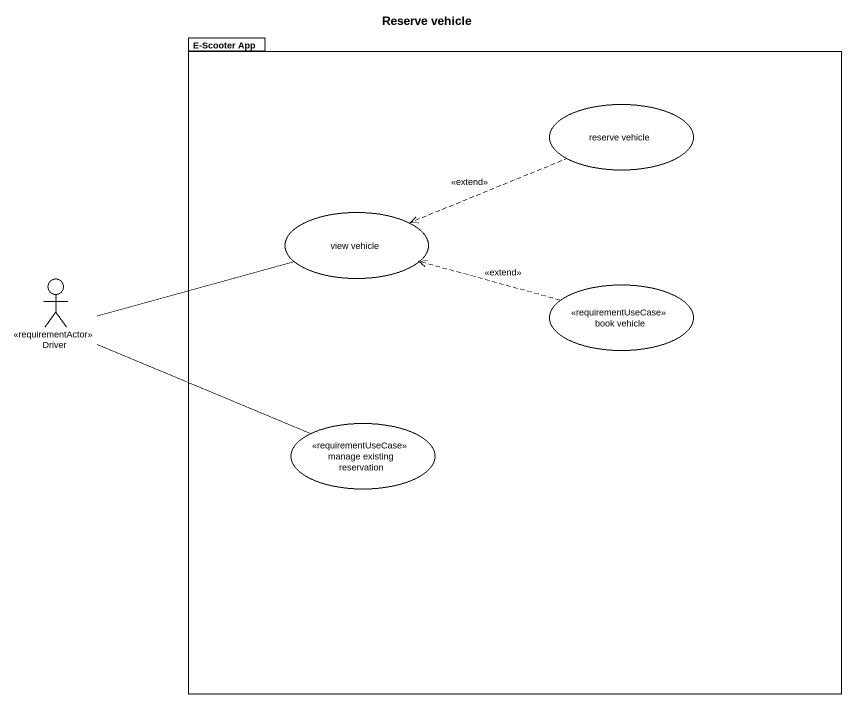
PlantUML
@startuml
title Reserve vehicle
package "E-Scooter App" as E_Scooter_App {
  usecase "reserve vehicle" as reserve_vehicle
  usecase "view vehicle" as view_vehicle
  usecase "book vehicle" as book_vehicle <<requirementUseCase>>
  usecase "manage existing reservation" as manage_existing_reservation <<requirementUseCase>>
}
actor Driver <<requirementActor>>
reserve_vehicle .left.> view_vehicle : <<extend>>
Driver -right- view_vehicle
Driver -right- manage_existing_reservation
book_vehicle .left.> view_vehicle : <<extend>>
@enduml
